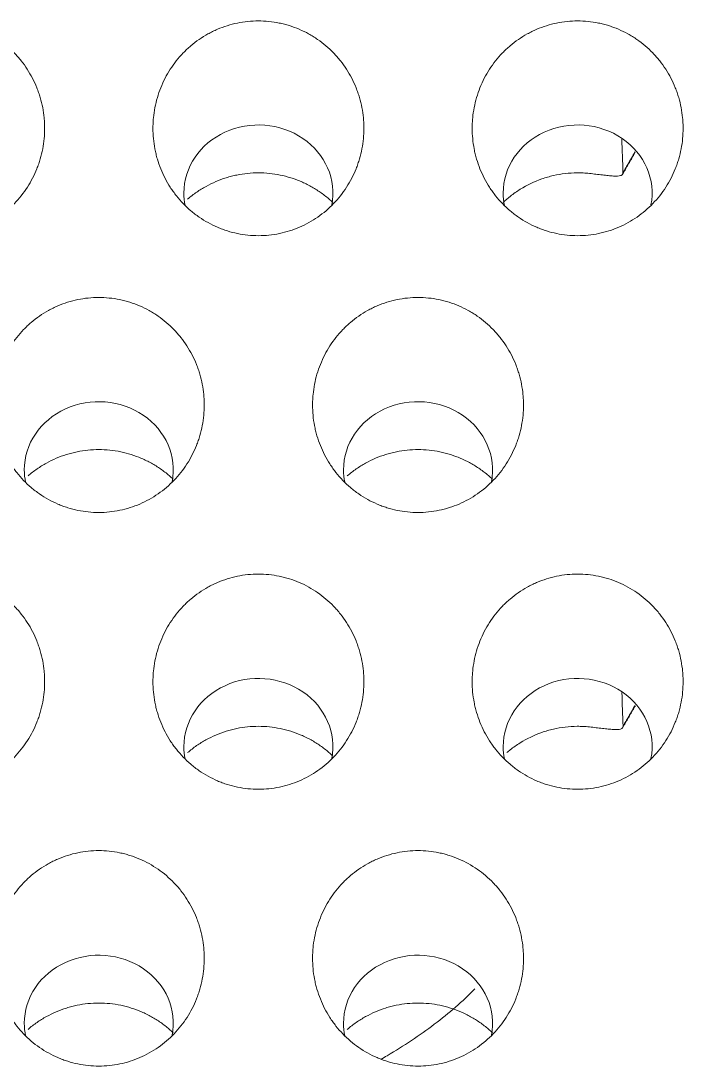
# Model space of a CAD drawing. Header units: inches. Extents: x 3778 to 56227, y -16914 to 35091.
# Drawn here: x 43227.04 to 43233.24, y -12637.98 to -12628.21 of the extents above; entities that cross this region are included whole.
import ezdxf

# ---------------------------------------------------------------- set-up
doc = ezdxf.new("R2010")
doc.units = ezdxf.units.IN
doc.header["$LTSCALE"] = 100
doc.header["$MEASUREMENT"] = 0
doc.layers.add('2-con', color=2, linetype='Continuous')
doc.layers.add('mark-B', color=2, linetype='Continuous', lineweight=20)

# ---------------------------------------------------------------- blocks, each defined once
blk = doc.blocks.new('무풍1WAY 대형')
at = {"layer": 'mark-B'}
for centre, start_param, end_param in [((-546.7088, -441.372), 2.965367, 6.283185), ((-546.7088, -441.372), 0, 0.184568), ((-543.7212, -441.372), 2.965367, 6.283185), ((-543.7212, -441.372), 0, 0.184568), ((-548.2026, -443.9593), 2.965663, 6.283185), ((-548.2026, -443.9593), 0, 0.184179), ((-545.215, -443.9593), 2.965663, 6.283185), ((-545.215, -443.9593), 0, 0.184179), ((-546.7088, -446.5465), 2.965959, 6.283185), ((-546.7088, -446.5465), 0, 0.183883), ((-543.7212, -446.5465), 2.965959, 6.283185), ((-543.7212, -446.5465), 0, 0.183883), ((-548.2026, -449.1338), 2.966255, 6.283185), ((-548.2026, -449.1338), 0, 0.183485), ((-545.215, -449.1338), 2.966255, 6.283185), ((-545.215, -449.1338), 0, 0.183485)]:
    blk.add_ellipse(centre, major_axis=(0.6971, 0), ratio=0.913545, start_param=start_param, end_param=end_param, dxfattribs=at)
for points, knots in [([(-546.7088, -440.972), (-546.7752, -440.972), (-546.8408, -440.9788), (-546.9382, -440.9991), (-546.9701, -441.0074), (-547.0325, -441.0272), (-547.0936, -441.05), (-547.1523, -441.0789), (-547.2097, -441.1108), (-547.2379, -441.1284), (-547.3185, -441.1845), (-547.3679, -441.2267), (-547.4356, -441.2971), (-547.4571, -441.3217), (-547.4978, -441.3733), (-547.5168, -441.3999), (-547.5694, -441.4818), (-547.5989, -441.5393), (-547.629, -441.6148), (-547.6347, -441.63), (-547.6453, -441.661), (-547.6503, -441.6766), (-547.664, -441.7235), (-547.6715, -441.7549), (-547.6897, -441.8501), (-547.6958, -441.9144), (-547.6958, -441.9959), (-547.6954, -442.0122), (-547.6939, -442.0448), (-547.6927, -442.061), (-547.6881, -442.1093), (-547.6789, -442.1733), (-547.66, -442.2518), (-547.6452, -442.2983), (-547.6345, -442.3292), (-547.6288, -442.3446), (-547.5985, -442.4203), (-547.5688, -442.4779), (-547.5161, -442.5598), (-547.4971, -442.5863), (-547.4666, -442.6249), (-547.456, -442.6375), (-547.4345, -442.6622), (-547.4234, -442.6742), (-547.3669, -442.7328), (-547.3173, -442.775), (-547.2364, -442.8311), (-547.2082, -442.8486), (-547.1508, -442.8804), (-547.0921, -442.9091), (-547.0154, -442.9376), (-546.968, -442.9512), (-546.936, -442.9595), (-546.9198, -442.9632), (-546.839, -442.9798), (-546.7738, -442.9864), (-546.6755, -442.9863), (-546.6426, -442.9847), (-546.5766, -442.9779), (-546.5441, -442.9728), (-546.4479, -442.9528), (-546.3856, -442.9332), (-546.31, -442.9007), (-546.295, -442.8938), (-546.2653, -442.8792), (-546.2508, -442.8715), (-546.2078, -442.8477), (-546.1525, -442.8132), (-546.0881, -442.7635), (-546.0515, -442.7309), (-546.0277, -442.7084), (-546.016, -442.6969), (-545.959, -442.6376), (-545.9188, -442.5867), (-545.8663, -442.505), (-545.85, -442.4769), (-545.8202, -442.4191), (-545.8066, -442.3891), (-545.7704, -442.2984), (-545.7523, -442.2365), (-545.7341, -442.1413), (-545.7294, -442.1091), (-545.7248, -442.0604), (-545.7237, -442.0441), (-545.7221, -442.0116), (-545.7217, -441.9954), (-545.7218, -441.9145), (-545.7278, -441.8502), (-545.7431, -441.7706), (-545.7465, -441.7547), (-545.7541, -441.7229), (-545.7584, -441.7071), (-545.7721, -441.6602), (-545.7827, -441.6295), (-545.8186, -441.5394), (-545.8482, -441.4817), (-545.8926, -441.4128), (-545.9018, -441.3992), (-545.9208, -441.3726), (-545.9306, -441.3596), (-545.9609, -441.3213), (-546.0036, -441.2723), (-546.051, -441.2276), (-546.1009, -441.1851), (-546.1271, -441.1649), (-546.2079, -441.1089), (-546.265, -441.0772), (-546.3403, -441.0448), (-546.3555, -441.0386), (-546.3865, -441.0271), (-546.4022, -441.0217), (-546.4494, -441.0069), (-546.4811, -440.9986), (-546.5772, -440.9788), (-546.6424, -440.972), (-546.7088, -440.972)], [0, 0, 0, 0, 0.03125, 0.03125, 0.046875, 0.046875, 0.0625, 0.078125, 0.078125, 0.09375, 0.09375, 0.125, 0.125, 0.140625, 0.140625, 0.15625, 0.15625, 0.1875, 0.1875, 0.195312, 0.195312, 0.203125, 0.203125, 0.21875, 0.21875, 0.25, 0.25, 0.257813, 0.257813, 0.265625, 0.265625, 0.28125, 0.296875, 0.304688, 0.304688, 0.3125, 0.3125, 0.34375, 0.34375, 0.359375, 0.359375, 0.367188, 0.367188, 0.375, 0.375, 0.40625, 0.40625, 0.421875, 0.421875, 0.4375, 0.453125, 0.460937, 0.460937, 0.46875, 0.46875, 0.5, 0.5, 0.515625, 0.515625, 0.53125, 0.53125, 0.5625, 0.5625, 0.570312, 0.570312, 0.578125, 0.578125, 0.59375, 0.609375, 0.617187, 0.617187, 0.625, 0.625, 0.65625, 0.65625, 0.671875, 0.671875, 0.6875, 0.6875, 0.71875, 0.71875, 0.734375, 0.734375, 0.742187, 0.742187, 0.75, 0.75, 0.78125, 0.78125, 0.789062, 0.789062, 0.796875, 0.796875, 0.8125, 0.8125, 0.84375, 0.84375, 0.851562, 0.851562, 0.859375, 0.859375, 0.875, 0.890625, 0.890625, 0.90625, 0.90625, 0.9375, 0.9375, 0.945312, 0.945312, 0.953125, 0.953125, 0.96875, 0.96875, 1, 1, 1, 1]), ([(-543.7212, -440.972), (-543.7876, -440.972), (-543.8533, -440.9788), (-543.9507, -440.9991), (-543.9825, -441.0074), (-544.0449, -441.0272), (-544.1061, -441.05), (-544.1648, -441.0789), (-544.2222, -441.1108), (-544.2503, -441.1284), (-544.331, -441.1845), (-544.3804, -441.2267), (-544.448, -441.2971), (-544.4695, -441.3217), (-544.5103, -441.3733), (-544.5292, -441.3999), (-544.5818, -441.4818), (-544.6114, -441.5393), (-544.6415, -441.6148), (-544.6471, -441.63), (-544.6578, -441.661), (-544.6628, -441.6766), (-544.6764, -441.7235), (-544.684, -441.7549), (-544.7022, -441.8501), (-544.7083, -441.9144), (-544.7083, -441.9959), (-544.7079, -442.0122), (-544.7063, -442.0448), (-544.7052, -442.061), (-544.7005, -442.1093), (-544.6914, -442.1733), (-544.6724, -442.2518), (-544.6576, -442.2983), (-544.647, -442.3292), (-544.6412, -442.3446), (-544.611, -442.4203), (-544.5812, -442.4779), (-544.5285, -442.5598), (-544.5096, -442.5863), (-544.479, -442.6249), (-544.4685, -442.6375), (-544.4469, -442.6622), (-544.4359, -442.6742), (-544.3793, -442.7328), (-544.3298, -442.775), (-544.2488, -442.8311), (-544.2207, -442.8486), (-544.1632, -442.8804), (-544.1045, -442.9091), (-544.0279, -442.9376), (-543.9804, -442.9512), (-543.9484, -442.9595), (-543.9322, -442.9632), (-543.8514, -442.9798), (-543.7863, -442.9864), (-543.6879, -442.9863), (-543.6551, -442.9847), (-543.5891, -442.9779), (-543.5565, -442.9728), (-543.4603, -442.9528), (-543.398, -442.9332), (-543.3225, -442.9007), (-543.3074, -442.8938), (-543.2778, -442.8792), (-543.2632, -442.8715), (-543.2203, -442.8477), (-543.1649, -442.8132), (-543.1005, -442.7635), (-543.064, -442.7309), (-543.0401, -442.7084), (-543.0284, -442.6969), (-542.9714, -442.6376), (-542.9313, -442.5867), (-542.8787, -442.505), (-542.8625, -442.4769), (-542.8326, -442.4191), (-542.819, -442.3891), (-542.7829, -442.2984), (-542.7648, -442.2365), (-542.7465, -442.1413), (-542.7419, -442.1091), (-542.7373, -442.0604), (-542.7361, -442.0441), (-542.7346, -442.0116), (-542.7342, -441.9954), (-542.7342, -441.9145), (-542.7403, -441.8502), (-542.7555, -441.7706), (-542.7589, -441.7547), (-542.7666, -441.7229), (-542.7708, -441.7071), (-542.7845, -441.6602), (-542.7951, -441.6295), (-542.8311, -441.5394), (-542.8607, -441.4817), (-542.905, -441.4128), (-542.9142, -441.3992), (-542.9332, -441.3726), (-542.943, -441.3596), (-542.9733, -441.3213), (-543.016, -441.2723), (-543.0635, -441.2276), (-543.1134, -441.1851), (-543.1396, -441.1649), (-543.2204, -441.1089), (-543.2774, -441.0772), (-543.3527, -441.0448), (-543.368, -441.0386), (-543.3989, -441.0271), (-543.4146, -441.0217), (-543.4618, -441.0069), (-543.4936, -440.9986), (-543.5897, -440.9788), (-543.6549, -440.972), (-543.7212, -440.972)], [0, 0, 0, 0, 0.03125, 0.03125, 0.046875, 0.046875, 0.0625, 0.078125, 0.078125, 0.09375, 0.09375, 0.125, 0.125, 0.140625, 0.140625, 0.15625, 0.15625, 0.1875, 0.1875, 0.195312, 0.195312, 0.203125, 0.203125, 0.21875, 0.21875, 0.25, 0.25, 0.257812, 0.257812, 0.265625, 0.265625, 0.28125, 0.296875, 0.304687, 0.304687, 0.3125, 0.3125, 0.34375, 0.34375, 0.359375, 0.359375, 0.367187, 0.367187, 0.375, 0.375, 0.40625, 0.40625, 0.421875, 0.421875, 0.4375, 0.453125, 0.460938, 0.460938, 0.46875, 0.46875, 0.5, 0.5, 0.515625, 0.515625, 0.53125, 0.53125, 0.5625, 0.5625, 0.570313, 0.570313, 0.578125, 0.578125, 0.59375, 0.609375, 0.617188, 0.617188, 0.625, 0.625, 0.65625, 0.65625, 0.671875, 0.671875, 0.6875, 0.6875, 0.71875, 0.71875, 0.734375, 0.734375, 0.742188, 0.742188, 0.75, 0.75, 0.78125, 0.78125, 0.789063, 0.789063, 0.796875, 0.796875, 0.8125, 0.8125, 0.84375, 0.84375, 0.851563, 0.851563, 0.859375, 0.859375, 0.875, 0.890625, 0.890625, 0.90625, 0.90625, 0.9375, 0.9375, 0.945313, 0.945313, 0.953125, 0.953125, 0.96875, 0.96875, 1, 1, 1, 1]), ([(-546.3618, -441.0348), (-546.3814, -441.0462), (-546.401, -441.0576), (-546.4978, -441.1151), (-546.5733, -441.1625), (-546.7203, -441.2603), (-546.7917, -441.3108), (-546.9993, -441.4672), (-547.1267, -441.5768), (-547.2416, -441.6931)], [0, 0, 0, 0, 0.059043, 0.059043, 0.294282, 0.294282, 0.529522, 0.529522, 1, 1, 1, 1]), ([(-546.0468, -441.3156), (-546.0735, -441.3385), (-546.1014, -441.36), (-546.1446, -441.3899), (-546.159, -441.3993), (-546.1883, -441.4175), (-546.2031, -441.4262), (-546.248, -441.451), (-546.3092, -441.4809), (-546.3891, -441.5105), (-546.4386, -441.5247), (-546.472, -441.5334), (-546.4888, -441.5373), (-546.5731, -441.5546), (-546.641, -441.5614), (-546.7435, -441.5613), (-546.7778, -441.5596), (-546.8466, -441.5525), (-546.8805, -441.5472), (-546.9808, -441.5264), (-547.0458, -441.506), (-547.1246, -441.4721), (-547.1402, -441.4649), (-547.1711, -441.4497), (-547.1863, -441.4418), (-547.2311, -441.4169), (-547.2888, -441.3809), (-547.3557, -441.3295), (-547.3936, -441.2956), (-547.4058, -441.2842)], [0, 0, 0, 0, 0.07132, 0.07132, 0.105741, 0.105741, 0.140162, 0.140162, 0.209004, 0.277846, 0.312267, 0.312267, 0.346688, 0.346688, 0.484372, 0.484372, 0.553214, 0.553214, 0.622056, 0.622056, 0.75974, 0.75974, 0.794161, 0.794161, 0.828582, 0.828582, 0.897424, 0.966266, 1, 1, 1, 1]), ([(-543.0593, -441.3156), (-543.086, -441.3385), (-543.1139, -441.36), (-543.1571, -441.3899), (-543.1715, -441.3993), (-543.2007, -441.4175), (-543.2155, -441.4262), (-543.2604, -441.451), (-543.3216, -441.4809), (-543.4016, -441.5105), (-543.4511, -441.5247), (-543.4844, -441.5334), (-543.5013, -441.5373), (-543.5855, -441.5546), (-543.6534, -441.5614), (-543.756, -441.5613), (-543.7903, -441.5596), (-543.8591, -441.5525), (-543.893, -441.5472), (-543.9933, -441.5264), (-544.0582, -441.506), (-544.137, -441.4721), (-544.1527, -441.4649), (-544.1836, -441.4497), (-544.1988, -441.4418), (-544.2436, -441.4169), (-544.3013, -441.3809), (-544.3682, -441.3295), (-544.406, -441.2956), (-544.4182, -441.2842)], [0, 0, 0, 0, 0.07132, 0.07132, 0.105741, 0.105741, 0.140162, 0.140162, 0.209004, 0.277846, 0.312267, 0.312267, 0.346688, 0.346688, 0.484372, 0.484372, 0.553214, 0.553214, 0.622056, 0.622056, 0.75974, 0.75974, 0.794161, 0.794161, 0.828582, 0.828582, 0.897424, 0.966266, 1, 1, 1, 1]), ([(-548.2026, -443.5598), (-548.2689, -443.5598), (-548.3345, -443.5666), (-548.4319, -443.5868), (-548.4638, -443.5951), (-548.5262, -443.6149), (-548.5873, -443.6377), (-548.646, -443.6665), (-548.7033, -443.6984), (-548.7315, -443.7159), (-548.8122, -443.772), (-548.8616, -443.8142), (-548.9292, -443.8844), (-548.9507, -443.909), (-548.9915, -443.9606), (-549.0104, -443.9871), (-549.063, -444.0689), (-549.0926, -444.1264), (-549.1227, -444.2018), (-549.1284, -444.217), (-549.1391, -444.2479), (-549.144, -444.2635), (-549.1577, -444.3104), (-549.1653, -444.3418), (-549.1834, -444.4369), (-549.1896, -444.5011), (-549.1896, -444.5826), (-549.1892, -444.599), (-549.1876, -444.6315), (-549.1865, -444.6476), (-549.1818, -444.696), (-549.1726, -444.7599), (-549.1537, -444.8384), (-549.1389, -444.8848), (-549.1282, -444.9157), (-549.1225, -444.931), (-549.0922, -445.0067), (-549.0625, -445.0642), (-549.0097, -445.146), (-548.9908, -445.1725), (-548.9602, -445.211), (-548.9497, -445.2237), (-548.9281, -445.2483), (-548.9171, -445.2603), (-548.8605, -445.3188), (-548.811, -445.361), (-548.73, -445.417), (-548.7018, -445.4345), (-548.6444, -445.4662), (-548.5857, -445.4949), (-548.5091, -445.5233), (-548.4617, -445.5369), (-548.4297, -445.5452), (-548.4135, -445.5489), (-548.3327, -445.5655), (-548.2676, -445.572), (-548.1693, -445.572), (-548.1364, -445.5703), (-548.0704, -445.5635), (-548.0379, -445.5585), (-547.9417, -445.5385), (-547.8795, -445.5189), (-547.8039, -445.4865), (-547.7889, -445.4796), (-547.7592, -445.465), (-547.7447, -445.4574), (-547.7017, -445.4335), (-547.6464, -445.3991), (-547.582, -445.3495), (-547.5455, -445.3169), (-547.5216, -445.2945), (-547.5099, -445.2829), (-547.4529, -445.2238), (-547.4127, -445.1729), (-547.3601, -445.0913), (-547.3439, -445.0633), (-547.314, -445.0054), (-547.3004, -444.9755), (-547.2642, -444.8849), (-547.2462, -444.823), (-547.2279, -444.7278), (-547.2233, -444.6958), (-547.2186, -444.647), (-547.2175, -444.6307), (-547.2159, -444.5983), (-547.2155, -444.5821), (-547.2156, -444.5012), (-547.2216, -444.4371), (-547.2369, -444.3575), (-547.2403, -444.3416), (-547.248, -444.3098), (-547.2522, -444.294), (-547.2659, -444.2472), (-547.2765, -444.2165), (-547.3125, -444.1265), (-547.3421, -444.0688), (-547.3865, -444), (-547.3957, -443.9864), (-547.4147, -443.9598), (-547.4245, -443.9468), (-547.4548, -443.9086), (-547.4975, -443.8597), (-547.5449, -443.815), (-547.5824, -443.7832), (-547.5951, -443.7728), (-547.6213, -443.7527), (-547.6345, -443.743), (-547.7018, -443.6964), (-547.7589, -443.6648), (-547.8341, -443.6324), (-547.8494, -443.6263), (-547.8803, -443.6148), (-547.896, -443.6094), (-547.9432, -443.5946), (-547.975, -443.5864), (-548.071, -443.5666), (-548.1362, -443.5598), (-548.2026, -443.5598)], [0, 0, 0, 0, 0.03125, 0.03125, 0.046875, 0.046875, 0.0625, 0.078125, 0.078125, 0.09375, 0.09375, 0.125, 0.125, 0.140625, 0.140625, 0.15625, 0.15625, 0.1875, 0.1875, 0.195312, 0.195312, 0.203125, 0.203125, 0.21875, 0.21875, 0.25, 0.25, 0.257812, 0.257812, 0.265625, 0.265625, 0.28125, 0.296875, 0.304687, 0.304687, 0.3125, 0.3125, 0.34375, 0.34375, 0.359375, 0.359375, 0.367187, 0.367187, 0.375, 0.375, 0.40625, 0.40625, 0.421875, 0.421875, 0.4375, 0.453125, 0.460937, 0.460937, 0.46875, 0.46875, 0.5, 0.5, 0.515625, 0.515625, 0.53125, 0.53125, 0.5625, 0.5625, 0.570312, 0.570312, 0.578125, 0.578125, 0.59375, 0.609375, 0.617187, 0.617187, 0.625, 0.625, 0.65625, 0.65625, 0.671875, 0.671875, 0.6875, 0.6875, 0.71875, 0.71875, 0.734375, 0.734375, 0.742188, 0.742188, 0.75, 0.75, 0.78125, 0.78125, 0.789063, 0.789063, 0.796875, 0.796875, 0.8125, 0.8125, 0.84375, 0.84375, 0.851563, 0.851563, 0.859375, 0.859375, 0.875, 0.890625, 0.890625, 0.898438, 0.898438, 0.90625, 0.90625, 0.9375, 0.9375, 0.945313, 0.945313, 0.953125, 0.953125, 0.96875, 0.96875, 1, 1, 1, 1]), ([(-545.215, -443.5598), (-545.2814, -443.5598), (-545.347, -443.5666), (-545.4443, -443.5868), (-545.4762, -443.5951), (-545.5386, -443.6149), (-545.5997, -443.6377), (-545.6584, -443.6665), (-545.7158, -443.6984), (-545.744, -443.7159), (-545.8246, -443.772), (-545.874, -443.8142), (-545.9417, -443.8844), (-545.9632, -443.909), (-546.0039, -443.9606), (-546.0229, -443.9871), (-546.0755, -444.0689), (-546.1051, -444.1264), (-546.1352, -444.2018), (-546.1409, -444.217), (-546.1515, -444.2479), (-546.1565, -444.2635), (-546.1701, -444.3104), (-546.1777, -444.3418), (-546.1959, -444.4369), (-546.202, -444.5011), (-546.202, -444.5826), (-546.2016, -444.599), (-546.2001, -444.6315), (-546.1989, -444.6476), (-546.1943, -444.696), (-546.1851, -444.7599), (-546.1661, -444.8384), (-546.1513, -444.8848), (-546.1407, -444.9157), (-546.1349, -444.931), (-546.1046, -445.0067), (-546.0749, -445.0642), (-546.0222, -445.146), (-546.0032, -445.1725), (-545.9727, -445.211), (-545.9621, -445.2237), (-545.9406, -445.2483), (-545.9295, -445.2603), (-545.8729, -445.3188), (-545.8234, -445.361), (-545.7425, -445.417), (-545.7143, -445.4345), (-545.6569, -445.4662), (-545.5982, -445.4949), (-545.5216, -445.5233), (-545.4741, -445.5369), (-545.4421, -445.5452), (-545.426, -445.5489), (-545.3451, -445.5655), (-545.28, -445.572), (-545.1817, -445.572), (-545.1489, -445.5703), (-545.0829, -445.5635), (-545.0504, -445.5585), (-544.9542, -445.5385), (-544.8919, -445.5189), (-544.8164, -445.4865), (-544.8013, -445.4796), (-544.7717, -445.465), (-544.7571, -445.4574), (-544.7142, -445.4335), (-544.6588, -445.3991), (-544.5944, -445.3495), (-544.5579, -445.3169), (-544.5341, -445.2945), (-544.5223, -445.2829), (-544.4653, -445.2238), (-544.4252, -445.1729), (-544.3726, -445.0913), (-544.3563, -445.0633), (-544.3265, -445.0054), (-544.3128, -444.9755), (-544.2767, -444.8849), (-544.2586, -444.823), (-544.2403, -444.7278), (-544.2357, -444.6958), (-544.2311, -444.647), (-544.2299, -444.6307), (-544.2284, -444.5983), (-544.228, -444.5821), (-544.228, -444.5012), (-544.2341, -444.4371), (-544.2493, -444.3575), (-544.2528, -444.3416), (-544.2604, -444.3098), (-544.2646, -444.294), (-544.2784, -444.2472), (-544.2889, -444.2165), (-544.3249, -444.1265), (-544.3545, -444.0688), (-544.3989, -444), (-544.4081, -443.9864), (-544.4271, -443.9598), (-544.4369, -443.9468), (-544.4672, -443.9086), (-544.5099, -443.8597), (-544.5574, -443.815), (-544.5948, -443.7832), (-544.6076, -443.7728), (-544.6337, -443.7527), (-544.647, -443.743), (-544.7143, -443.6964), (-544.7713, -443.6648), (-544.8466, -443.6324), (-544.8619, -443.6263), (-544.8928, -443.6148), (-544.9085, -443.6094), (-544.9557, -443.5946), (-544.9874, -443.5864), (-545.0835, -443.5666), (-545.1487, -443.5598), (-545.215, -443.5598)], [0, 0, 0, 0, 0.03125, 0.03125, 0.046875, 0.046875, 0.0625, 0.078125, 0.078125, 0.09375, 0.09375, 0.125, 0.125, 0.140625, 0.140625, 0.15625, 0.15625, 0.1875, 0.1875, 0.195313, 0.195313, 0.203125, 0.203125, 0.21875, 0.21875, 0.25, 0.25, 0.257813, 0.257813, 0.265625, 0.265625, 0.28125, 0.296875, 0.304688, 0.304688, 0.3125, 0.3125, 0.34375, 0.34375, 0.359375, 0.359375, 0.367188, 0.367188, 0.375, 0.375, 0.40625, 0.40625, 0.421875, 0.421875, 0.4375, 0.453125, 0.460938, 0.460938, 0.46875, 0.46875, 0.5, 0.5, 0.515625, 0.515625, 0.53125, 0.53125, 0.5625, 0.5625, 0.570313, 0.570313, 0.578125, 0.578125, 0.59375, 0.609375, 0.617188, 0.617188, 0.625, 0.625, 0.65625, 0.65625, 0.671875, 0.671875, 0.6875, 0.6875, 0.71875, 0.71875, 0.734375, 0.734375, 0.742188, 0.742188, 0.75, 0.75, 0.78125, 0.78125, 0.789063, 0.789063, 0.796875, 0.796875, 0.8125, 0.8125, 0.84375, 0.84375, 0.851562, 0.851562, 0.859375, 0.859375, 0.875, 0.890625, 0.890625, 0.898438, 0.898438, 0.90625, 0.90625, 0.9375, 0.9375, 0.945313, 0.945313, 0.953125, 0.953125, 0.96875, 0.96875, 1, 1, 1, 1]), ([(-542.2275, -443.5598), (-542.2938, -443.5598), (-542.3594, -443.5666), (-542.4568, -443.5868), (-542.4887, -443.5951), (-542.5511, -443.6149), (-542.6122, -443.6377), (-542.6709, -443.6665), (-542.7283, -443.6984), (-542.7564, -443.7159), (-542.8371, -443.772), (-542.8865, -443.8142), (-542.9541, -443.8844), (-542.9756, -443.909), (-543.0164, -443.9606), (-543.0353, -443.9871), (-543.0879, -444.0689), (-543.1175, -444.1264), (-543.1476, -444.2018), (-543.1533, -444.217), (-543.164, -444.2479), (-543.1689, -444.2635), (-543.1826, -444.3104), (-543.1902, -444.3418), (-543.2084, -444.4369), (-543.2145, -444.5011), (-543.2145, -444.5826), (-543.2141, -444.599), (-543.2125, -444.6315), (-543.2114, -444.6476), (-543.2067, -444.696), (-543.1976, -444.7599), (-543.1786, -444.8384), (-543.1638, -444.8848), (-543.1531, -444.9157), (-543.1474, -444.931), (-543.1171, -445.0067), (-543.0874, -445.0642), (-543.0346, -445.146), (-543.0157, -445.1725), (-542.9851, -445.211), (-542.9746, -445.2237), (-542.953, -445.2483), (-542.942, -445.2603), (-542.8854, -445.3188), (-542.8359, -445.361), (-542.7549, -445.417), (-542.7268, -445.4345), (-542.6693, -445.4662), (-542.6106, -445.4949), (-542.534, -445.5233), (-542.4866, -445.5369), (-542.4546, -445.5452), (-542.4384, -445.5489), (-542.3576, -445.5655), (-542.2925, -445.572), (-542.1942, -445.572), (-542.1613, -445.5703), (-542.0953, -445.5635), (-542.0628, -445.5585), (-541.9666, -445.5385), (-541.9044, -445.5189), (-541.8288, -445.4865), (-541.8138, -445.4796), (-541.7841, -445.465), (-541.7696, -445.4574), (-541.7266, -445.4335), (-541.6713, -445.3991), (-541.6069, -445.3495), (-541.5704, -445.3169), (-541.5465, -445.2945), (-541.5348, -445.2829), (-541.4778, -445.2238), (-541.4376, -445.1729), (-541.385, -445.0913), (-541.3688, -445.0633), (-541.339, -445.0054), (-541.3253, -444.9755), (-541.2891, -444.8849), (-541.2711, -444.823), (-541.2528, -444.7278), (-541.2482, -444.6958), (-541.2435, -444.647), (-541.2424, -444.6307), (-541.2408, -444.5983), (-541.2404, -444.5821), (-541.2405, -444.5012), (-541.2465, -444.4371), (-541.2618, -444.3575), (-541.2652, -444.3416), (-541.2729, -444.3098), (-541.2771, -444.294), (-541.2908, -444.2472), (-541.3014, -444.2165), (-541.3374, -444.1265), (-541.367, -444.0688), (-541.4114, -444), (-541.4206, -443.9864), (-541.4396, -443.9598), (-541.4494, -443.9468), (-541.4797, -443.9086), (-541.5224, -443.8597), (-541.5698, -443.815), (-541.6073, -443.7832), (-541.6201, -443.7728), (-541.6462, -443.7527), (-541.6594, -443.743), (-541.7267, -443.6964), (-541.7838, -443.6648), (-541.8591, -443.6324), (-541.8743, -443.6263), (-541.9052, -443.6148), (-541.9209, -443.6094), (-541.9681, -443.5946), (-541.9999, -443.5864), (-542.096, -443.5666), (-542.1611, -443.5598), (-542.2275, -443.5598)], [0, 0, 0, 0, 0.03125, 0.03125, 0.046875, 0.046875, 0.0625, 0.078125, 0.078125, 0.09375, 0.09375, 0.125, 0.125, 0.140625, 0.140625, 0.15625, 0.15625, 0.1875, 0.1875, 0.195313, 0.195313, 0.203125, 0.203125, 0.21875, 0.21875, 0.25, 0.25, 0.257813, 0.257813, 0.265625, 0.265625, 0.28125, 0.296875, 0.304688, 0.304688, 0.3125, 0.3125, 0.34375, 0.34375, 0.359375, 0.359375, 0.367188, 0.367188, 0.375, 0.375, 0.40625, 0.40625, 0.421875, 0.421875, 0.4375, 0.453125, 0.460938, 0.460938, 0.46875, 0.46875, 0.5, 0.5, 0.515625, 0.515625, 0.53125, 0.53125, 0.5625, 0.5625, 0.570313, 0.570313, 0.578125, 0.578125, 0.59375, 0.609375, 0.617188, 0.617188, 0.625, 0.625, 0.65625, 0.65625, 0.671875, 0.671875, 0.6875, 0.6875, 0.71875, 0.71875, 0.734375, 0.734375, 0.742188, 0.742188, 0.75, 0.75, 0.78125, 0.78125, 0.789063, 0.789063, 0.796875, 0.796875, 0.8125, 0.8125, 0.84375, 0.84375, 0.851563, 0.851563, 0.859375, 0.859375, 0.875, 0.890625, 0.890625, 0.898438, 0.898438, 0.90625, 0.90625, 0.9375, 0.9375, 0.945313, 0.945313, 0.953125, 0.953125, 0.96875, 0.96875, 1, 1, 1, 1]), ([(-548.312, -444.1426), (-548.2931, -444.1447), (-548.2742, -444.1462), (-548.2365, -444.1482), (-548.2177, -444.1486), (-548.1614, -444.1484), (-548.0865, -444.144), (-548.0123, -444.1312), (-547.9568, -444.1184), (-547.9385, -444.1136), (-547.9023, -444.1031), (-547.8844, -444.0974), (-547.7959, -444.0663), (-547.7284, -444.0338), (-547.6322, -443.9737), (-547.6014, -443.952), (-547.5614, -443.9204), (-547.5508, -443.9117), (-547.5405, -443.9028)], [0, 0, 0, 0, 0.067879, 0.067879, 0.135759, 0.135759, 0.271517, 0.407276, 0.407276, 0.475155, 0.475155, 0.543034, 0.543034, 0.814551, 0.814551, 0.95031, 0.95031, 1, 1, 1, 1]), ([(-544.5529, -443.9029), (-544.5797, -443.9258), (-544.6078, -443.9474), (-544.6511, -443.9774), (-544.6655, -443.9868), (-544.6948, -444.0049), (-544.7095, -444.0136), (-544.7544, -444.0384), (-544.8156, -444.0683), (-544.8955, -444.0978), (-544.945, -444.112), (-544.9783, -444.1206), (-544.9952, -444.1245), (-545.0794, -444.1418), (-545.1472, -444.1486), (-545.2497, -444.1485), (-545.284, -444.1468), (-545.3528, -444.1397), (-545.3866, -444.1345), (-545.4869, -444.1137), (-545.5518, -444.0933), (-545.6306, -444.0595), (-545.6462, -444.0523), (-545.6771, -444.0371), (-545.6923, -444.0292), (-545.7371, -444.0043), (-545.7948, -443.9684), (-545.8618, -443.917), (-545.8997, -443.8831), (-545.912, -443.8716)], [0, 0, 0, 0, 0.071621, 0.071621, 0.106021, 0.106021, 0.14042, 0.14042, 0.20922, 0.278019, 0.312419, 0.312419, 0.346818, 0.346818, 0.484417, 0.484417, 0.553217, 0.553217, 0.622016, 0.622016, 0.759615, 0.759615, 0.794014, 0.794014, 0.828414, 0.828414, 0.897214, 0.966013, 1, 1, 1, 1]), ([(-548.6273, -444.1485), (-548.6341, -444.1602), (-548.6409, -444.172), (-548.6557, -444.1976), (-548.6636, -444.2114), (-548.6945, -444.2649), (-548.7174, -444.3046), (-548.7403, -444.3442)], [0, 0, 0, 0, 0.180413, 0.180413, 0.392068, 0.392068, 1, 1, 1, 1]), ([(-548.312, -444.1426), (-548.3331, -444.1403), (-548.3539, -444.1379), (-548.3949, -444.1332), (-548.4152, -444.1308), (-548.4537, -444.1264), (-548.472, -444.1243), (-548.498, -444.1217), (-548.5065, -444.121), (-548.5225, -444.1197), (-548.5377, -444.1187), (-548.5515, -444.1182), (-548.5645, -444.1181), (-548.5707, -444.1182), (-548.5876, -444.1191), (-548.5971, -444.1205), (-548.6086, -444.1241), (-548.6119, -444.1255), (-548.6177, -444.1288), (-548.6201, -444.1307), (-548.6257, -444.137), (-548.6275, -444.1422), (-548.6273, -444.1485)], [0, 0, 0, 0, 0.125, 0.125, 0.25, 0.25, 0.375, 0.375, 0.4375, 0.4375, 0.5, 0.5625, 0.5625, 0.625, 0.625, 0.75, 0.75, 0.8125, 0.8125, 0.875, 0.875, 1, 1, 1, 1]), ([(-546.7088, -446.1475), (-546.7751, -446.1475), (-546.8407, -446.1543), (-546.938, -446.1744), (-546.9699, -446.1828), (-547.0323, -446.2025), (-547.0934, -446.2252), (-547.1521, -446.254), (-547.2094, -446.2858), (-547.2376, -446.3034), (-547.3183, -446.3593), (-547.3677, -446.4015), (-547.4353, -446.4716), (-547.4568, -446.4962), (-547.4976, -446.5477), (-547.5165, -446.5742), (-547.5692, -446.656), (-547.5988, -446.7134), (-547.6289, -446.7887), (-547.6346, -446.804), (-547.6452, -446.8348), (-547.6502, -446.8504), (-547.6639, -446.8972), (-547.6714, -446.9286), (-547.6896, -447.0236), (-547.6958, -447.0878), (-547.6958, -447.1692), (-547.6954, -447.1856), (-547.6938, -447.218), (-547.6927, -447.2342), (-547.688, -447.2825), (-547.6788, -447.3463), (-547.6599, -447.4248), (-547.645, -447.4712), (-547.6344, -447.502), (-547.6287, -447.5174), (-547.5983, -447.593), (-547.5686, -447.6504), (-547.5158, -447.7321), (-547.4969, -447.7586), (-547.4663, -447.7971), (-547.4558, -447.8097), (-547.4342, -447.8343), (-547.4232, -447.8463), (-547.3666, -447.9048), (-547.317, -447.9469), (-547.2496, -447.9935), (-547.2358, -448.0025), (-547.2078, -448.0199), (-547.1936, -448.0282), (-547.1505, -448.0519), (-547.0918, -448.0806), (-547.0152, -448.1089), (-546.9678, -448.1225), (-546.9358, -448.1308), (-546.9197, -448.1345), (-546.8389, -448.1511), (-546.7738, -448.1576), (-546.6755, -448.1575), (-546.6427, -448.1559), (-546.5767, -448.1491), (-546.5442, -448.1441), (-546.448, -448.1242), (-546.3858, -448.1046), (-546.3103, -448.0722), (-546.2952, -448.0653), (-546.2656, -448.0507), (-546.251, -448.0431), (-546.2081, -448.0193), (-546.1527, -447.9849), (-546.0883, -447.9354), (-546.0518, -447.9028), (-546.028, -447.8805), (-546.0162, -447.8689), (-545.9592, -447.8098), (-545.919, -447.759), (-545.8665, -447.6775), (-545.8502, -447.6495), (-545.8203, -447.5917), (-545.8067, -447.5618), (-545.7705, -447.4713), (-545.7524, -447.4094), (-545.7341, -447.3143), (-545.7295, -447.2823), (-545.7249, -447.2336), (-545.7237, -447.2173), (-545.7222, -447.1849), (-545.7218, -447.1687), (-545.7218, -447.0879), (-545.7279, -447.0238), (-545.7431, -446.9442), (-545.7466, -446.9283), (-545.7542, -446.8966), (-545.7585, -446.8808), (-545.7722, -446.834), (-545.7828, -446.8034), (-545.8188, -446.7134), (-545.8484, -446.6559), (-545.8928, -446.5871), (-545.902, -446.5735), (-545.921, -446.547), (-545.9308, -446.534), (-545.9611, -446.4958), (-546.0038, -446.4469), (-546.0513, -446.4023), (-546.0887, -446.3705), (-546.1015, -446.3602), (-546.1276, -446.3401), (-546.1409, -446.3304), (-546.2082, -446.2839), (-546.2652, -446.2523), (-546.3405, -446.22), (-546.3557, -446.2139), (-546.3867, -446.2024), (-546.4024, -446.1971), (-546.4495, -446.1822), (-546.4813, -446.174), (-546.5773, -446.1543), (-546.6425, -446.1475), (-546.7088, -446.1475)], [0, 0, 0, 0, 0.03125, 0.03125, 0.046875, 0.046875, 0.0625, 0.078125, 0.078125, 0.09375, 0.09375, 0.125, 0.125, 0.140625, 0.140625, 0.15625, 0.15625, 0.1875, 0.1875, 0.195313, 0.195313, 0.203125, 0.203125, 0.21875, 0.21875, 0.25, 0.25, 0.257813, 0.257813, 0.265625, 0.265625, 0.28125, 0.296875, 0.304688, 0.304688, 0.3125, 0.3125, 0.34375, 0.34375, 0.359375, 0.359375, 0.367188, 0.367188, 0.375, 0.375, 0.40625, 0.40625, 0.414063, 0.414063, 0.421875, 0.421875, 0.4375, 0.453125, 0.460938, 0.460938, 0.46875, 0.46875, 0.5, 0.5, 0.515625, 0.515625, 0.53125, 0.53125, 0.5625, 0.5625, 0.570313, 0.570313, 0.578125, 0.578125, 0.59375, 0.609375, 0.617188, 0.617188, 0.625, 0.625, 0.65625, 0.65625, 0.671875, 0.671875, 0.6875, 0.6875, 0.71875, 0.71875, 0.734375, 0.734375, 0.742188, 0.742188, 0.75, 0.75, 0.78125, 0.78125, 0.789063, 0.789063, 0.796875, 0.796875, 0.8125, 0.8125, 0.84375, 0.84375, 0.851563, 0.851563, 0.859375, 0.859375, 0.875, 0.890625, 0.890625, 0.898438, 0.898438, 0.90625, 0.90625, 0.9375, 0.9375, 0.945313, 0.945313, 0.953125, 0.953125, 0.96875, 0.96875, 1, 1, 1, 1]), ([(-543.7212, -446.1475), (-543.7876, -446.1475), (-543.8532, -446.1543), (-543.9505, -446.1744), (-543.9823, -446.1828), (-544.0447, -446.2025), (-544.1059, -446.2252), (-544.1645, -446.254), (-544.2219, -446.2858), (-544.25, -446.3034), (-544.3307, -446.3593), (-544.3801, -446.4015), (-544.4478, -446.4716), (-544.4693, -446.4962), (-544.5101, -446.5477), (-544.529, -446.5742), (-544.5816, -446.656), (-544.6112, -446.7134), (-544.6414, -446.7887), (-544.647, -446.804), (-544.6577, -446.8348), (-544.6626, -446.8504), (-544.6763, -446.8972), (-544.6839, -446.9286), (-544.7021, -447.0236), (-544.7082, -447.0878), (-544.7082, -447.1692), (-544.7078, -447.1856), (-544.7063, -447.218), (-544.7051, -447.2342), (-544.7005, -447.2825), (-544.6913, -447.3463), (-544.6723, -447.4248), (-544.6575, -447.4712), (-544.6468, -447.502), (-544.6411, -447.5174), (-544.6108, -447.593), (-544.5811, -447.6504), (-544.5283, -447.7321), (-544.5093, -447.7586), (-544.4788, -447.7971), (-544.4682, -447.8097), (-544.4467, -447.8343), (-544.4356, -447.8463), (-544.379, -447.9048), (-544.3295, -447.9469), (-544.2621, -447.9935), (-544.2483, -448.0025), (-544.2202, -448.0199), (-544.206, -448.0282), (-544.163, -448.0519), (-544.1043, -448.0806), (-544.0277, -448.1089), (-543.9802, -448.1225), (-543.9483, -448.1308), (-543.9321, -448.1345), (-543.8513, -448.1511), (-543.7862, -448.1576), (-543.688, -448.1575), (-543.6551, -448.1559), (-543.5892, -448.1491), (-543.5566, -448.1441), (-543.4605, -448.1242), (-543.3982, -448.1046), (-543.3227, -448.0722), (-543.3077, -448.0653), (-543.2781, -448.0507), (-543.2635, -448.0431), (-543.2205, -448.0193), (-543.1652, -447.9849), (-543.1008, -447.9354), (-543.0643, -447.9028), (-543.0404, -447.8805), (-543.0287, -447.8689), (-542.9717, -447.8098), (-542.9315, -447.759), (-542.8789, -447.6775), (-542.8627, -447.6495), (-542.8328, -447.5917), (-542.8191, -447.5618), (-542.783, -447.4713), (-542.7649, -447.4094), (-542.7466, -447.3143), (-542.742, -447.2823), (-542.7373, -447.2336), (-542.7362, -447.2173), (-542.7346, -447.1849), (-542.7343, -447.1687), (-542.7343, -447.0879), (-542.7403, -447.0238), (-542.7556, -446.9442), (-542.759, -446.9283), (-542.7667, -446.8966), (-542.7709, -446.8808), (-542.7846, -446.834), (-542.7952, -446.8034), (-542.8312, -446.7134), (-542.8609, -446.6559), (-542.9052, -446.5871), (-542.9145, -446.5735), (-542.9335, -446.547), (-542.9433, -446.534), (-542.9736, -446.4958), (-543.0163, -446.4469), (-543.0638, -446.4023), (-543.1012, -446.3705), (-543.114, -446.3602), (-543.1401, -446.3401), (-543.1534, -446.3304), (-543.2207, -446.2839), (-543.2777, -446.2523), (-543.3529, -446.22), (-543.3682, -446.2139), (-543.3991, -446.2024), (-543.4148, -446.1971), (-543.462, -446.1822), (-543.4937, -446.174), (-543.5898, -446.1543), (-543.6549, -446.1475), (-543.7212, -446.1475)], [0, 0, 0, 0, 0.03125, 0.03125, 0.046875, 0.046875, 0.0625, 0.078125, 0.078125, 0.09375, 0.09375, 0.125, 0.125, 0.140625, 0.140625, 0.15625, 0.15625, 0.1875, 0.1875, 0.195312, 0.195312, 0.203125, 0.203125, 0.21875, 0.21875, 0.25, 0.25, 0.257812, 0.257812, 0.265625, 0.265625, 0.28125, 0.296875, 0.304687, 0.304687, 0.3125, 0.3125, 0.34375, 0.34375, 0.359375, 0.359375, 0.367187, 0.367187, 0.375, 0.375, 0.40625, 0.40625, 0.414062, 0.414062, 0.421875, 0.421875, 0.4375, 0.453125, 0.460937, 0.460937, 0.46875, 0.46875, 0.5, 0.5, 0.515625, 0.515625, 0.53125, 0.53125, 0.5625, 0.5625, 0.570312, 0.570312, 0.578125, 0.578125, 0.59375, 0.609375, 0.617187, 0.617187, 0.625, 0.625, 0.65625, 0.65625, 0.671875, 0.671875, 0.6875, 0.6875, 0.71875, 0.71875, 0.734375, 0.734375, 0.742187, 0.742187, 0.75, 0.75, 0.78125, 0.78125, 0.789062, 0.789062, 0.796875, 0.796875, 0.8125, 0.8125, 0.84375, 0.84375, 0.851562, 0.851562, 0.859375, 0.859375, 0.875, 0.890625, 0.890625, 0.898437, 0.898437, 0.90625, 0.90625, 0.9375, 0.9375, 0.945312, 0.945312, 0.953125, 0.953125, 0.96875, 0.96875, 1, 1, 1, 1]), ([(-546.0467, -446.4901), (-546.0736, -446.5131), (-546.1017, -446.5348), (-546.1452, -446.5648), (-546.1595, -446.5742), (-546.1888, -446.5923), (-546.2036, -446.6009), (-546.2484, -446.6256), (-546.3096, -446.6555), (-546.3894, -446.685), (-546.4389, -446.6991), (-546.4722, -446.7077), (-546.4891, -446.7116), (-546.5732, -446.7289), (-546.641, -446.7357), (-546.7435, -446.7356), (-546.7777, -446.7339), (-546.8464, -446.7268), (-546.8803, -446.7216), (-546.9805, -446.7009), (-547.0454, -446.6805), (-547.1241, -446.6467), (-547.1398, -446.6395), (-547.1707, -446.6244), (-547.1858, -446.6165), (-547.2306, -446.5917), (-547.2883, -446.5558), (-547.3554, -446.5044), (-547.3934, -446.4705), (-547.4057, -446.4589)], [0, 0, 0, 0, 0.071861, 0.071861, 0.106244, 0.106244, 0.140628, 0.140628, 0.209394, 0.27816, 0.312543, 0.312543, 0.346927, 0.346927, 0.484459, 0.484459, 0.553226, 0.553226, 0.621992, 0.621992, 0.759525, 0.759525, 0.793908, 0.793908, 0.828291, 0.828291, 0.897058, 0.965824, 1, 1, 1, 1]), ([(-543.0591, -446.4901), (-543.086, -446.5131), (-543.1142, -446.5348), (-543.1576, -446.5648), (-543.172, -446.5742), (-543.2012, -446.5923), (-543.216, -446.6009), (-543.2609, -446.6256), (-543.322, -446.6555), (-543.4019, -446.685), (-543.4513, -446.6991), (-543.4847, -446.7077), (-543.5015, -446.7116), (-543.5857, -446.7289), (-543.6535, -446.7357), (-543.7559, -446.7356), (-543.7902, -446.7339), (-543.8589, -446.7268), (-543.8928, -446.7216), (-543.993, -446.7009), (-544.0579, -446.6805), (-544.1366, -446.6467), (-544.1522, -446.6395), (-544.1831, -446.6244), (-544.1983, -446.6165), (-544.2431, -446.5917), (-544.3007, -446.5558), (-544.3678, -446.5044), (-544.4058, -446.4705), (-544.4182, -446.4589)], [0, 0, 0, 0, 0.071861, 0.071861, 0.106244, 0.106244, 0.140628, 0.140628, 0.209394, 0.27816, 0.312544, 0.312544, 0.346927, 0.346927, 0.484459, 0.484459, 0.553226, 0.553226, 0.621992, 0.621992, 0.759525, 0.759525, 0.793908, 0.793908, 0.828291, 0.828291, 0.897058, 0.965824, 1, 1, 1, 1]), ([(-548.2026, -448.7353), (-548.2689, -448.7353), (-548.3344, -448.742), (-548.4317, -448.7622), (-548.4636, -448.7705), (-548.526, -448.7902), (-548.5871, -448.8129), (-548.6457, -448.8416), (-548.7031, -448.8734), (-548.7312, -448.8909), (-548.8119, -448.9468), (-548.8613, -448.9889), (-548.929, -449.059), (-548.9505, -449.0835), (-548.9913, -449.135), (-549.0102, -449.1614), (-549.0629, -449.2431), (-549.0925, -449.3004), (-549.1226, -449.3757), (-549.1283, -449.391), (-549.139, -449.4218), (-549.1439, -449.4374), (-549.1576, -449.4841), (-549.1652, -449.5155), (-549.1834, -449.6104), (-549.1895, -449.6746), (-549.1895, -449.7559), (-549.1891, -449.7723), (-549.1876, -449.8047), (-549.1864, -449.8209), (-549.1818, -449.8691), (-549.1726, -449.9329), (-549.1536, -450.0113), (-549.1388, -450.0577), (-549.1281, -450.0885), (-549.1224, -450.1038), (-549.092, -450.1794), (-549.0623, -450.2368), (-549.0095, -450.3184), (-548.9906, -450.3448), (-548.96, -450.3833), (-548.9494, -450.3959), (-548.9279, -450.4204), (-548.9168, -450.4324), (-548.8602, -450.4908), (-548.8107, -450.5329), (-548.7432, -450.5794), (-548.7295, -450.5884), (-548.7014, -450.6057), (-548.6872, -450.614), (-548.6442, -450.6378), (-548.5855, -450.6664), (-548.5089, -450.6947), (-548.4615, -450.7082), (-548.4295, -450.7165), (-548.4134, -450.7202), (-548.3326, -450.7367), (-548.2676, -450.7433), (-548.1693, -450.7432), (-548.1365, -450.7415), (-548.0705, -450.7348), (-548.038, -450.7297), (-547.9419, -450.7099), (-547.8797, -450.6903), (-547.8042, -450.658), (-547.7891, -450.6511), (-547.7595, -450.6366), (-547.7449, -450.629), (-547.702, -450.6052), (-547.6467, -450.5708), (-547.5822, -450.5214), (-547.5457, -450.4889), (-547.5219, -450.4665), (-547.5101, -450.455), (-547.4531, -450.396), (-547.4129, -450.3452), (-547.3603, -450.2638), (-547.3441, -450.2358), (-547.3142, -450.178), (-547.3005, -450.1482), (-547.2643, -450.0578), (-547.2462, -449.9959), (-547.2279, -449.9009), (-547.2233, -449.8689), (-547.2187, -449.8202), (-547.2175, -449.804), (-547.216, -449.7716), (-547.2156, -449.7554), (-547.2156, -449.6747), (-547.2217, -449.6106), (-547.237, -449.5311), (-547.2404, -449.5152), (-547.2481, -449.4836), (-547.2523, -449.4678), (-547.266, -449.421), (-547.2766, -449.3904), (-547.3126, -449.3005), (-547.3423, -449.243), (-547.3867, -449.1742), (-547.3959, -449.1607), (-547.4149, -449.1342), (-547.4247, -449.1212), (-547.455, -449.0831), (-547.4978, -449.0343), (-547.5452, -448.9898), (-547.5826, -448.958), (-547.5954, -448.9476), (-547.6216, -448.9276), (-547.6348, -448.918), (-547.7021, -448.8715), (-547.7591, -448.8399), (-547.8344, -448.8077), (-547.8496, -448.8016), (-547.8805, -448.7901), (-547.8962, -448.7848), (-547.9434, -448.77), (-547.9751, -448.7618), (-548.0711, -448.742), (-548.1363, -448.7353), (-548.2026, -448.7353)], [0, 0, 0, 0, 0.03125, 0.03125, 0.046875, 0.046875, 0.0625, 0.078125, 0.078125, 0.09375, 0.09375, 0.125, 0.125, 0.140625, 0.140625, 0.15625, 0.15625, 0.1875, 0.1875, 0.195312, 0.195312, 0.203125, 0.203125, 0.21875, 0.21875, 0.25, 0.25, 0.257812, 0.257812, 0.265625, 0.265625, 0.28125, 0.296875, 0.304687, 0.304687, 0.3125, 0.3125, 0.34375, 0.34375, 0.359375, 0.359375, 0.367187, 0.367187, 0.375, 0.375, 0.40625, 0.40625, 0.414062, 0.414062, 0.421875, 0.421875, 0.4375, 0.453125, 0.460937, 0.460937, 0.46875, 0.46875, 0.5, 0.5, 0.515625, 0.515625, 0.53125, 0.53125, 0.5625, 0.5625, 0.570312, 0.570312, 0.578125, 0.578125, 0.59375, 0.609375, 0.617187, 0.617187, 0.625, 0.625, 0.65625, 0.65625, 0.671875, 0.671875, 0.6875, 0.6875, 0.71875, 0.71875, 0.734375, 0.734375, 0.742187, 0.742187, 0.75, 0.75, 0.78125, 0.78125, 0.789062, 0.789062, 0.796875, 0.796875, 0.8125, 0.8125, 0.84375, 0.84375, 0.851563, 0.851563, 0.859375, 0.859375, 0.875, 0.890625, 0.890625, 0.898438, 0.898438, 0.90625, 0.90625, 0.9375, 0.9375, 0.945313, 0.945313, 0.953125, 0.953125, 0.96875, 0.96875, 1, 1, 1, 1]), ([(-545.215, -448.7353), (-545.2813, -448.7353), (-545.3469, -448.742), (-545.4442, -448.7622), (-545.476, -448.7705), (-545.5384, -448.7902), (-545.5995, -448.8129), (-545.6582, -448.8416), (-545.7155, -448.8734), (-545.7437, -448.8909), (-545.8244, -448.9468), (-545.8737, -448.9889), (-545.9414, -449.059), (-545.9629, -449.0835), (-546.0037, -449.135), (-546.0227, -449.1614), (-546.0753, -449.2431), (-546.1049, -449.3004), (-546.1351, -449.3757), (-546.1407, -449.391), (-546.1514, -449.4218), (-546.1564, -449.4374), (-546.1701, -449.4841), (-546.1776, -449.5155), (-546.1958, -449.6104), (-546.202, -449.6746), (-546.202, -449.7559), (-546.2016, -449.7723), (-546.2, -449.8047), (-546.1988, -449.8209), (-546.1942, -449.8691), (-546.185, -449.9329), (-546.166, -450.0113), (-546.1512, -450.0577), (-546.1405, -450.0885), (-546.1348, -450.1038), (-546.1045, -450.1794), (-546.0747, -450.2368), (-546.022, -450.3184), (-546.003, -450.3448), (-545.9724, -450.3833), (-545.9619, -450.3959), (-545.9403, -450.4204), (-545.9293, -450.4324), (-545.8727, -450.4908), (-545.8231, -450.5329), (-545.7557, -450.5794), (-545.7419, -450.5884), (-545.7139, -450.6057), (-545.6997, -450.614), (-545.6566, -450.6378), (-545.598, -450.6664), (-545.5214, -450.6947), (-545.4739, -450.7082), (-545.442, -450.7165), (-545.4258, -450.7202), (-545.3451, -450.7367), (-545.28, -450.7433), (-545.1818, -450.7432), (-545.1489, -450.7415), (-545.083, -450.7348), (-545.0505, -450.7297), (-544.9544, -450.7099), (-544.8921, -450.6903), (-544.8166, -450.658), (-544.8016, -450.6511), (-544.772, -450.6366), (-544.7574, -450.629), (-544.7144, -450.6052), (-544.6591, -450.5708), (-544.5947, -450.5214), (-544.5582, -450.4889), (-544.5343, -450.4665), (-544.5226, -450.455), (-544.4656, -450.396), (-544.4254, -450.3452), (-544.3728, -450.2638), (-544.3565, -450.2358), (-544.3267, -450.178), (-544.313, -450.1482), (-544.2768, -450.0578), (-544.2587, -449.9959), (-544.2404, -449.9009), (-544.2358, -449.8689), (-544.2311, -449.8202), (-544.23, -449.804), (-544.2284, -449.7716), (-544.2281, -449.7554), (-544.2281, -449.6747), (-544.2342, -449.6106), (-544.2494, -449.5311), (-544.2529, -449.5152), (-544.2605, -449.4836), (-544.2647, -449.4678), (-544.2785, -449.421), (-544.2891, -449.3904), (-544.3251, -449.3005), (-544.3547, -449.243), (-544.3991, -449.1742), (-544.4084, -449.1607), (-544.4274, -449.1342), (-544.4372, -449.1212), (-544.4675, -449.0831), (-544.5102, -449.0343), (-544.5577, -448.9898), (-544.5951, -448.958), (-544.6079, -448.9476), (-544.634, -448.9276), (-544.6473, -448.918), (-544.7146, -448.8715), (-544.7716, -448.8399), (-544.8468, -448.8077), (-544.8621, -448.8016), (-544.893, -448.7901), (-544.9087, -448.7848), (-544.9558, -448.77), (-544.9876, -448.7618), (-545.0836, -448.742), (-545.1487, -448.7353), (-545.215, -448.7353)], [0, 0, 0, 0, 0.03125, 0.03125, 0.046875, 0.046875, 0.0625, 0.078125, 0.078125, 0.09375, 0.09375, 0.125, 0.125, 0.140625, 0.140625, 0.15625, 0.15625, 0.1875, 0.1875, 0.195312, 0.195312, 0.203125, 0.203125, 0.21875, 0.21875, 0.25, 0.25, 0.257812, 0.257812, 0.265625, 0.265625, 0.28125, 0.296875, 0.304687, 0.304687, 0.3125, 0.3125, 0.34375, 0.34375, 0.359375, 0.359375, 0.367187, 0.367187, 0.375, 0.375, 0.40625, 0.40625, 0.414062, 0.414062, 0.421875, 0.421875, 0.4375, 0.453125, 0.460937, 0.460937, 0.46875, 0.46875, 0.5, 0.5, 0.515625, 0.515625, 0.53125, 0.53125, 0.5625, 0.5625, 0.570312, 0.570312, 0.578125, 0.578125, 0.59375, 0.609375, 0.617187, 0.617187, 0.625, 0.625, 0.65625, 0.65625, 0.671875, 0.671875, 0.6875, 0.6875, 0.71875, 0.71875, 0.734375, 0.734375, 0.742187, 0.742187, 0.75, 0.75, 0.78125, 0.78125, 0.789062, 0.789062, 0.796875, 0.796875, 0.8125, 0.8125, 0.84375, 0.84375, 0.851562, 0.851562, 0.859375, 0.859375, 0.875, 0.890625, 0.890625, 0.898437, 0.898437, 0.90625, 0.90625, 0.9375, 0.9375, 0.945312, 0.945312, 0.953125, 0.953125, 0.96875, 0.96875, 1, 1, 1, 1]), ([(-542.2275, -448.7353), (-542.2938, -448.7353), (-542.3594, -448.742), (-542.4566, -448.7622), (-542.4885, -448.7705), (-542.5509, -448.7902), (-542.612, -448.8129), (-542.6706, -448.8416), (-542.728, -448.8734), (-542.7561, -448.8909), (-542.8368, -448.9468), (-542.8862, -448.9889), (-542.9539, -449.059), (-542.9754, -449.0835), (-543.0162, -449.135), (-543.0351, -449.1614), (-543.0878, -449.2431), (-543.1174, -449.3004), (-543.1475, -449.3757), (-543.1532, -449.391), (-543.1639, -449.4218), (-543.1688, -449.4374), (-543.1825, -449.4841), (-543.1901, -449.5155), (-543.2083, -449.6104), (-543.2144, -449.6746), (-543.2144, -449.7559), (-543.214, -449.7723), (-543.2125, -449.8047), (-543.2113, -449.8209), (-543.2067, -449.8691), (-543.1975, -449.9329), (-543.1785, -450.0113), (-543.1637, -450.0577), (-543.153, -450.0885), (-543.1473, -450.1038), (-543.1169, -450.1794), (-543.0872, -450.2368), (-543.0344, -450.3184), (-543.0155, -450.3448), (-542.9849, -450.3833), (-542.9743, -450.3959), (-542.9528, -450.4204), (-542.9417, -450.4324), (-542.8851, -450.4908), (-542.8356, -450.5329), (-542.7681, -450.5794), (-542.7544, -450.5884), (-542.7263, -450.6057), (-542.7121, -450.614), (-542.6691, -450.6378), (-542.6104, -450.6664), (-542.5338, -450.6947), (-542.4864, -450.7082), (-542.4544, -450.7165), (-542.4383, -450.7202), (-542.3575, -450.7367), (-542.2925, -450.7433), (-542.1942, -450.7432), (-542.1614, -450.7415), (-542.0954, -450.7348), (-542.0629, -450.7297), (-541.9668, -450.7099), (-541.9046, -450.6903), (-541.8291, -450.658), (-541.814, -450.6511), (-541.7844, -450.6366), (-541.7698, -450.629), (-541.7269, -450.6052), (-541.6716, -450.5708), (-541.6071, -450.5214), (-541.5706, -450.4889), (-541.5468, -450.4665), (-541.5351, -450.455), (-541.478, -450.396), (-541.4378, -450.3452), (-541.3852, -450.2638), (-541.369, -450.2358), (-541.3391, -450.178), (-541.3254, -450.1482), (-541.2892, -450.0578), (-541.2712, -449.9959), (-541.2528, -449.9009), (-541.2482, -449.8689), (-541.2436, -449.8202), (-541.2424, -449.804), (-541.2409, -449.7716), (-541.2405, -449.7554), (-541.2405, -449.6747), (-541.2466, -449.6106), (-541.2619, -449.5311), (-541.2653, -449.5152), (-541.273, -449.4836), (-541.2772, -449.4678), (-541.2909, -449.421), (-541.3015, -449.3904), (-541.3375, -449.3005), (-541.3672, -449.243), (-541.4116, -449.1742), (-541.4208, -449.1607), (-541.4398, -449.1342), (-541.4496, -449.1212), (-541.4799, -449.0831), (-541.5227, -449.0343), (-541.5701, -448.9898), (-541.6075, -448.958), (-541.6203, -448.9476), (-541.6465, -448.9276), (-541.6597, -448.918), (-541.727, -448.8715), (-541.784, -448.8399), (-541.8593, -448.8077), (-541.8745, -448.8016), (-541.9055, -448.7901), (-541.9211, -448.7848), (-541.9683, -448.77), (-542, -448.7618), (-542.096, -448.742), (-542.1612, -448.7353), (-542.2275, -448.7353)], [0, 0, 0, 0, 0.03125, 0.03125, 0.046875, 0.046875, 0.0625, 0.078125, 0.078125, 0.09375, 0.09375, 0.125, 0.125, 0.140625, 0.140625, 0.15625, 0.15625, 0.1875, 0.1875, 0.195313, 0.195313, 0.203125, 0.203125, 0.21875, 0.21875, 0.25, 0.25, 0.257813, 0.257813, 0.265625, 0.265625, 0.28125, 0.296875, 0.304688, 0.304688, 0.3125, 0.3125, 0.34375, 0.34375, 0.359375, 0.359375, 0.367188, 0.367188, 0.375, 0.375, 0.40625, 0.40625, 0.414063, 0.414063, 0.421875, 0.421875, 0.4375, 0.453125, 0.460938, 0.460938, 0.46875, 0.46875, 0.5, 0.5, 0.515625, 0.515625, 0.53125, 0.53125, 0.5625, 0.5625, 0.570313, 0.570313, 0.578125, 0.578125, 0.59375, 0.609375, 0.617188, 0.617188, 0.625, 0.625, 0.65625, 0.65625, 0.671875, 0.671875, 0.6875, 0.6875, 0.71875, 0.71875, 0.734375, 0.734375, 0.742188, 0.742188, 0.75, 0.75, 0.78125, 0.78125, 0.789063, 0.789063, 0.796875, 0.796875, 0.8125, 0.8125, 0.84375, 0.84375, 0.851563, 0.851563, 0.859375, 0.859375, 0.875, 0.890625, 0.890625, 0.898438, 0.898438, 0.90625, 0.90625, 0.9375, 0.9375, 0.945313, 0.945313, 0.953125, 0.953125, 0.96875, 0.96875, 1, 1, 1, 1]), ([(-548.312, -449.3169), (-548.2931, -449.3189), (-548.2743, -449.3204), (-548.2366, -449.3224), (-548.2179, -449.3229), (-548.1616, -449.3227), (-548.0869, -449.3183), (-548.0128, -449.3056), (-547.9574, -449.2929), (-547.9391, -449.2881), (-547.9029, -449.2777), (-547.885, -449.2719), (-547.7967, -449.241), (-547.7293, -449.2087), (-547.6491, -449.1588), (-547.6334, -449.1484), (-547.6027, -449.1269), (-547.564, -449.098), (-547.5275, -449.0667), (-547.5059, -449.0466)], [0, 0, 0, 0, 0.06416, 0.06416, 0.12832, 0.12832, 0.25664, 0.38496, 0.38496, 0.44912, 0.44912, 0.51328, 0.51328, 0.76992, 0.76992, 0.83408, 0.83408, 0.898239, 1, 1, 1, 1]), ([(-544.5529, -449.0774), (-544.5799, -449.1005), (-544.6081, -449.1222), (-544.6516, -449.1523), (-544.666, -449.1616), (-544.6952, -449.1797), (-544.71, -449.1883), (-544.7549, -449.213), (-544.816, -449.2428), (-544.8958, -449.2723), (-544.9453, -449.2864), (-544.9786, -449.295), (-544.9954, -449.2989), (-545.0795, -449.3161), (-545.1473, -449.3229), (-545.2497, -449.3228), (-545.2839, -449.3211), (-545.3526, -449.314), (-545.3864, -449.3088), (-545.4866, -449.2881), (-545.5514, -449.2678), (-545.6301, -449.2341), (-545.6458, -449.2269), (-545.6767, -449.2118), (-545.6918, -449.2039), (-545.7366, -449.1791), (-545.7943, -449.1433), (-545.8614, -449.0919), (-545.8995, -449.058), (-545.9119, -449.0463)], [0, 0, 0, 0, 0.072101, 0.072101, 0.106468, 0.106468, 0.140835, 0.140835, 0.209568, 0.278301, 0.312668, 0.312668, 0.347034, 0.347034, 0.484501, 0.484501, 0.553234, 0.553234, 0.621967, 0.621967, 0.759434, 0.759434, 0.7938, 0.7938, 0.828167, 0.828167, 0.8969, 0.965633, 1, 1, 1, 1]), ([(-548.6266, -449.3229), (-548.6338, -449.3353), (-548.6409, -449.3477), (-548.656, -449.3739), (-548.664, -449.3877), (-548.6947, -449.4408), (-548.7173, -449.48), (-548.7399, -449.5192)], [0, 0, 0, 0, 0.189015, 0.189015, 0.400728, 0.400728, 1, 1, 1, 1]), ([(-548.312, -449.3169), (-548.3331, -449.3146), (-548.3539, -449.3122), (-548.3947, -449.3075), (-548.415, -449.3051), (-548.4534, -449.3007), (-548.4717, -449.2987), (-548.4977, -449.2961), (-548.5061, -449.2954), (-548.522, -449.2941), (-548.5373, -449.2931), (-548.551, -449.2926), (-548.564, -449.2925), (-548.5701, -449.2926), (-548.5871, -449.2936), (-548.5965, -449.295), (-548.6079, -449.2985), (-548.6113, -449.3), (-548.6171, -449.3033), (-548.6194, -449.3052), (-548.625, -449.3115), (-548.6268, -449.3167), (-548.6266, -449.3229)], [0, 0, 0, 0, 0.125, 0.125, 0.25, 0.25, 0.375, 0.375, 0.4375, 0.4375, 0.5, 0.5625, 0.5625, 0.625, 0.625, 0.75, 0.75, 0.8125, 0.8125, 0.875, 0.875, 1, 1, 1, 1])]:
    blk.add_open_spline(points, degree=3, knots=knots, dxfattribs=at)
for points, degree in [([(-548.6243, -444.136), (-548.6835, -444.2387), (-548.7428, -444.3413)], 2), ([(-548.6164, -444.4638), (-548.6203, -444.3592), (-548.6239, -444.254), (-548.6273, -444.1485)], 3), ([(-548.6236, -449.3105), (-548.683, -449.4134), (-548.7424, -449.5163)], 2), ([(-548.6158, -449.6387), (-548.6197, -449.5339), (-548.6233, -449.4286), (-548.6266, -449.3229)], 3)]:
    blk.add_open_spline(points, degree=degree, dxfattribs=at)
blk = doc.blocks.new('dpdjzjs')
at = {"layer": 'mark-B', "rotation": 180}
blk.add_blockref('무풍1WAY 대형', (178654.9147, 88751.491), dxfattribs=at)

msp = doc.modelspace()

# ---------------------------------------------------------------- block references
at = {"layer": '2-con'}
msp.add_blockref('dpdjzjs', (-135970.8648, -101830.4424), dxfattribs=at)

doc.saveas('drawing.dxf')
